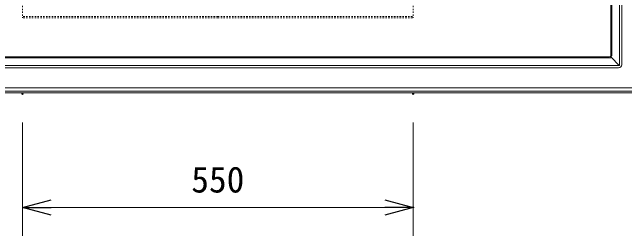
# Model space of a CAD drawing. Units: millimetres, scale not verified. Extents: x -63 to 62, y -56 to 57.
# Drawn here: x -22.51 to 20.62, y -14.29 to 1.47 of the extents above; entities that cross this region are included whole.
import ezdxf
from ezdxf.enums import TextEntityAlignment as Align

# ---------------------------------------------------------------- set-up
doc = ezdxf.new("R2010")
doc.units = ezdxf.units.MM
doc.header["$LTSCALE"] = 0.125
doc.header["$PDMODE"] = 32
doc.header["$PDSIZE"] = 0.0625
doc.linetypes.add('USER4', pattern=[1.4, 0.7, -0.7])
doc.layers.add('0-0_0', color=7, linetype='Continuous')
doc.layers.add('0-4_DEFPOINTS', color=7, linetype='Continuous')
for name, color, linetype, lineweight in [('0-5_GAIKEI', 1, 'Continuous', 18), ('0-6_SUNPO', 7, 'Continuous', 18), ('0-7_S1', 3, 'USER4', 18)]:
    doc.layers.add(name, color=color, linetype=linetype, lineweight=lineweight)
doc.styles.add('ＭＳ ゴシック', font='')
doc.styles.get('ＭＳ ゴシック').set_extended_font_data('MS Gothic')

# ---------------------------------------------------------------- blocks, each defined once
blk = doc.blocks.new('_OPEN30')
at = {"layer": '0-0_0'}
blk.add_line((0, 0), (-1, 0), dxfattribs=at)
blk.add_lwpolyline([(-1, 0.26795), (0, 0), (-1, -0.26795)], dxfattribs=at)
blk = doc.blocks.new('D12')
at = {"layer": '0-4_DEFPOINTS'}
for p in [(-22.7908, 1.0924), (4.7092, 1.0924), (4.7092, -6.9076)]:
    blk.add_point(p, dxfattribs=at)
at = {"layer": '0-6_SUNPO'}
for p, q in [((-22.7908, -0.9076), (-22.7908, -8.9076)), ((4.7092, -0.9076), (4.7092, -8.9076)), ((-20.7908, -6.9076), (2.7092, -6.9076))]:
    blk.add_line(p, q, dxfattribs=at)
at = {"layer": '0-6_SUNPO', "xscale": 2, "yscale": 2, "rotation": 180}
blk.add_blockref('_OPEN30', (-22.7908, -6.9076), dxfattribs=at)
at = {"layer": '0-6_SUNPO', "xscale": 2, "yscale": 2}
blk.add_blockref('_OPEN30', (4.7092, -6.9076), dxfattribs=at)
at = {"layer": '0-6_SUNPO', "style": 'ＭＳ ゴシック'}
blk.add_text('550', height=1.833, dxfattribs=at).set_placement((-10.9158, -6.4076), align=Align.BOTTOM_LEFT)

msp = doc.modelspace()

# ---------------------------------------------------------------- linework, layer by layer
at = {"layer": '0-5_GAIKEI'}
for p, q in [((20.2483, -2.2198), (20.2483, 29.9753)), ((20.4069, 29.982), (20.4069, -2.2266)), ((19.6379, 29.3385), (19.6379, -1.583)), ((19.6982, 29.3531), (19.6982, -1.5977)), ((-35.6078, -1.6823), (19.5386, -1.6823)), ((19.6563, -1.7007), (20.2275, -2.2719)), ((-35.6225, -1.7425), (19.5533, -1.7425)), ((-36.2514, -2.4512), (20.1822, -2.4512)), ((20.1754, -2.2927), (-36.2447, -2.2927)), ((-37.7246, -3.8601), (21.6554, -3.8601)), ((21.8823, -4.0869), (-37.9515, -4.0869))]:
    msp.add_line(p, q, dxfattribs=at)
at = {"layer": '0-5_GAIKEI', "color": 7}
msp.add_line((-38.0849, -4.2223), (22.0157, -4.2223), dxfattribs=at)
at = {"layer": '0-5_GAIKEI'}
for centre, major_axis, ratio, start_param, end_param in [((19.5371, -1.5815), (-0.0718, 0.0718), 0.985257, 2.3636208, 3.9195645), ((19.5496, -1.5899), (-0.0866, 0.1272), 0.973581, 2.556185, 3.3150998), ((19.5455, -1.5939), (-0.1272, 0.0866), 0.973581, 2.9680855, 3.7270003), ((20.1756, -2.2179), (-0.074, -0.0127), 0.995515, 1.4006449, 2.1656164), ((20.1816, -2.2259), (-0.1595, 0.1595), 0.997265, 2.357564, 3.9256213), ((20.1735, -2.2199), (-0.0127, -0.074), 0.995515, 0.9759762, 1.7409478)]:
    msp.add_ellipse(centre, major_axis=major_axis, ratio=ratio, start_param=start_param, end_param=end_param, dxfattribs=at)
at = {"layer": '0-7_S1'}
for p, q in [((-21.7846, 3.3239), (-21.7846, 1.0739)), ((5.7154, 3.3239), (5.7154, 1.0739)), ((-8.0346, 1.1739), (-21.7846, 1.1739)), ((-8.0346, 1.0739), (-21.7846, 1.0739)), ((-8.0346, 1.1739), (5.7154, 1.1739)), ((-8.0346, 1.0739), (5.7154, 1.0739))]:
    msp.add_line(p, q, dxfattribs=at)

# ---------------------------------------------------------------- block references
at = {"layer": '0-6_SUNPO'}
msp.add_blockref('D12', (1.0062, -5.3839), dxfattribs=at)

doc.saveas('drawing.dxf')
